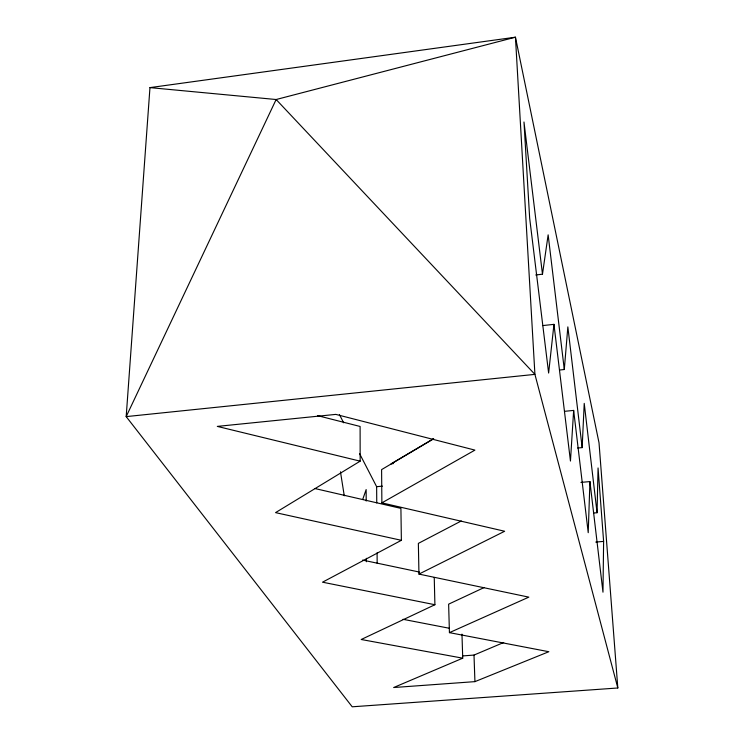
<?xml version="1.0" encoding="UTF-8"?>
<svg xmlns="http://www.w3.org/2000/svg" width="744" height="744" viewBox="0 0 744 744"><rect width="100%" height="100%" fill="white"/><g stroke="black" fill="none" stroke-linecap="round" stroke-linejoin="round"><path stroke-width="1.12" d="M593.693 513.025L597.06 512.728L598.055 467.948L603.616 541.399L602.975 592.187L589.927 481.582L580.943 482.4M589.927 481.582L588.225 532.704L573.652 410.418L564.529 411.32M577.642 448.037L582.161 447.609L584.226 403.369L597.06 512.728M573.652 410.418L570.453 461.048L553.955 324.356L542.609 325.593M149.963 87.615L126.182 416.612L352.21 706.8L617.818 687.986L599.022 442.82L515.443 37.2L149.963 87.615L276.136 99.519L515.443 37.2L534.917 374.372L617.818 687.986M559.674 370.01L564.296 369.526L567.849 326.886L582.161 447.609M553.955 324.356L548.626 373.042L529.663 218.187L523.981 121.997L542.478 274.201L535.736 274.973M542.478 274.201L548.142 234.844L564.296 369.526M362.784 499.224L366.15 489.571L366.197 501.028M317.511 415.617L360.105 426.47L360.161 461.159L275.54 512.625L401.369 540.311L400.914 508.375L314.842 488.52M433.613 438.653L391.121 463.81L393.418 463.596M433.603 438.83L381.598 469.613L381.877 502.87L504.665 531.253L418.956 574.089L418.361 543.39L461.289 520.958M381.877 502.87L474.923 450.111L335.814 414.389L217.304 426.396L360.161 461.159M401.369 540.311L322.524 582.189L434.905 604.723L434.245 577.446M434.905 604.723L361.221 639.496L462.731 658.18L461.968 634.121M484.279 587.481L448.632 604.156L449.432 632.642L548.83 651.716L474.932 681.634L393.66 687.53L462.731 658.18M449.432 632.642L528.817 597.144L418.956 574.089M462.48 655.938L474.002 655.073L503.725 642.481M359.622 453.71L376.641 486.688L382.425 486.148M595.767 542.078L603.616 541.399M403.025 619.306L449.413 628.28M362.598 560.092L419.421 572.062M339.394 414.548L343.654 422.797M340.464 471.808L344.267 495.783M474.002 655.073L474.932 681.634M376.641 486.688L376.752 502.935M377.096 552.811L377.162 563.255M366.401 558.307L366.411 561.748M276.136 99.519L126.182 416.612L534.917 374.372L276.136 99.519"/></g></svg>
